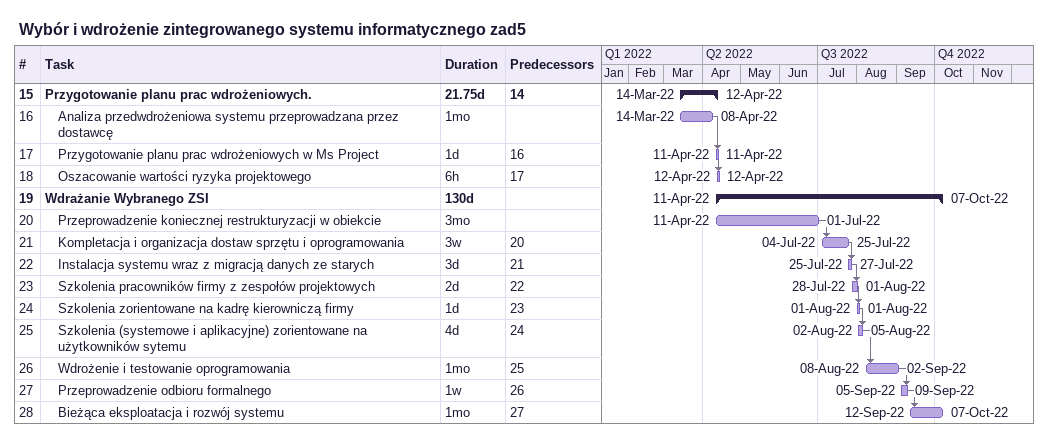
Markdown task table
Wybór i wdrożenie zintegrowanego systemu informatycznego zad5

| ID | Level | Task | Duration | Start | Finish | Predecessors |
|---|---|---|---|---|---|---|
| 15 | 1 | **Przygotowanie planu prac wdrożeniowych.** | 21.75d | 2022-03-14 | 2022-04-12 | 14 |
| 16 | 2 | Analiza przedwdrożeniowa systemu przeprowadzana przez dostawcę | 1mo | 2022-03-14 | 2022-04-08 |  |
| 17 | 2 | Przygotowanie planu prac wdrożeniowych w Ms Project | 1d | 2022-04-11 | 2022-04-11 | 16 |
| 18 | 2 | Oszacowanie wartości ryzyka projektowego | 6h | 2022-04-12 | 2022-04-12 | 17 |
| 19 | 1 | **Wdrażanie Wybranego ZSI** | 130d | 2022-04-11 | 2022-10-07 |  |
| 20 | 2 | Przeprowadzenie koniecznej restrukturyzacji w obiekcie | 3mo | 2022-04-11 | 2022-07-01 |  |
| 21 | 2 | Kompletacja i organizacja dostaw sprzętu i oprogramowania | 3w | 2022-07-04 | 2022-07-25 | 20 |
| 22 | 2 | Instalacja systemu wraz z migracją danych ze starych | 3d | 2022-07-25 | 2022-07-27 | 21 |
| 23 | 2 | Szkolenia pracowników firmy z zespołów projektowych | 2d | 2022-07-28 | 2022-08-01 | 22 |
| 24 | 2 | Szkolenia zorientowane na kadrę kierowniczą firmy | 1d | 2022-08-01 | 2022-08-01 | 23 |
| 25 | 2 | Szkolenia (systemowe i aplikacyjne) zorientowane na użytkowników sytemu | 4d | 2022-08-02 | 2022-08-05 | 24 |
| 26 | 2 | Wdrożenie i testowanie oprogramowania | 1mo | 2022-08-08 | 2022-09-02 | 25 |
| 27 | 2 | Przeprowadzenie odbioru formalnego | 1w | 2022-09-05 | 2022-09-09 | 26 |
| 28 | 2 | Bieżąca eksploatacja i rozwój systemu | 1mo | 2022-09-12 | 2022-10-07 | 27 |
